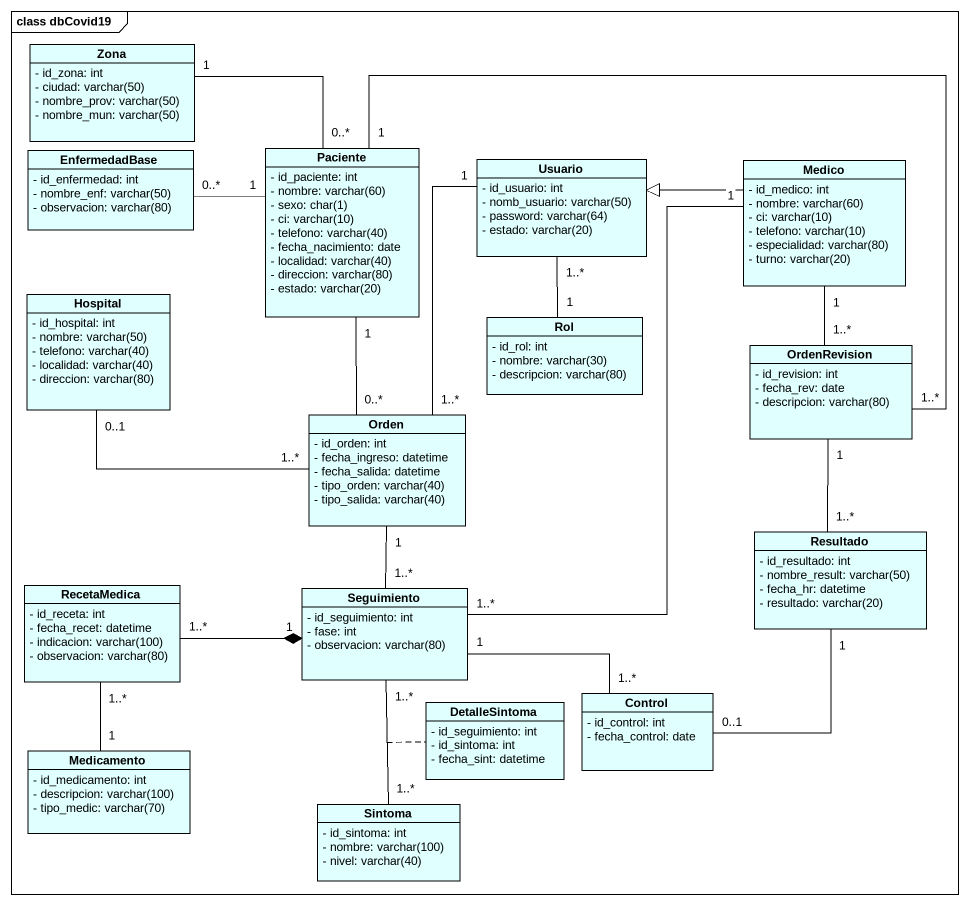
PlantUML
@startuml
mainframe class dbCovid19
hide circle
hide empty members
skinparam classAttributeIconSize 0
class Zona #E0FFFF {
  - id_zona: int
  {field} - ciudad: varchar(50)
  {field} - nombre_prov: varchar(50)
  {field} - nombre_mun: varchar(50)
}
class EnfermedadBase #E0FFFF {
  - id_enfermedad: int
  {field} - nombre_enf: varchar(50)
  {field} - observacion: varchar(80)
}
class Paciente #E0FFFF {
  - id_paciente: int
  {field} - nombre: varchar(60)
  {field} - sexo: char(1)
  {field} - ci: varchar(10)
  {field} - telefono: varchar(40)
  - fecha_nacimiento: date
  {field} - localidad: varchar(40)
  {field} - direccion: varchar(80)
  {field} - estado: varchar(20)
}
class Usuario #E0FFFF {
  - id_usuario: int
  {field} - nomb_usuario: varchar(50)
  {field} - password: varchar(64)
  {field} - estado: varchar(20)
}
class Medico #E0FFFF {
  - id_medico: int
  {field} - nombre: varchar(60)
  {field} - ci: varchar(10)
  {field} - telefono: varchar(10)
  {field} - especialidad: varchar(80)
  {field} - turno: varchar(20)
}
class Hospital #E0FFFF {
  - id_hospital: int
  {field} - nombre: varchar(50)
  {field} - telefono: varchar(40)
  {field} - localidad: varchar(40)
  {field} - direccion: varchar(80)
}
class Rol #E0FFFF {
  - id_rol: int
  {field} - nombre: varchar(30)
  {field} - descripcion: varchar(80)
}
class OrdenRevision #E0FFFF {
  - id_revision: int
  - fecha_rev: date
  {field} - descripcion: varchar(80)
}
class Orden #E0FFFF {
  - id_orden: int
  - fecha_ingreso: datetime
  - fecha_salida: datetime
  {field} - tipo_orden: varchar(40)
  {field} - tipo_salida: varchar(40)
}
class Resultado #E0FFFF {
  - id_resultado: int
  {field} - nombre_result: varchar(50)
  - fecha_hr: datetime
  {field} - resultado: varchar(20)
}
class RecetaMedica #E0FFFF {
  - id_receta: int
  - fecha_recet: datetime
  {field} - indicacion: varchar(100)
  {field} - observacion: varchar(80)
}
class Seguimiento #E0FFFF {
  - id_seguimiento: int
  - fase: int
  {field} - observacion: varchar(80)
}
class "Control" as Control_ #E0FFFF {
  - id_control: int
  - fecha_control: date
}
class DetalleSintoma #E0FFFF {
  - id_seguimiento: int
  - id_sintoma: int
  - fecha_sint: datetime
}
class Medicamento #E0FFFF {
  - id_medicamento: int
  {field} - descripcion: varchar(100)
  {field} - tipo_medic: varchar(70)
}
class Sintoma #E0FFFF {
  - id_sintoma: int
  {field} - nombre: varchar(100)
  {field} - nivel: varchar(40)
}
Zona "1" -- "0..*" Paciente
EnfermedadBase "0..*" -right- "1" Paciente
Paciente "1" -right- "1..*" OrdenRevision
Paciente "1" -- "0..*" Orden
Usuario "1" -- "1..*" Orden
Medico -left-|> Usuario
Medico "1" -- "1..*" OrdenRevision
Medico "1" -- "1..*" Seguimiento
Hospital "0..1" -right- "1..*" Orden
Rol "1" -up- "1..*" Usuario
OrdenRevision "1" -- "1..*" Resultado
Orden "1" -- "1..*" Seguimiento
Resultado "1" -- "0..1" Control_
RecetaMedica "1..*" -right-* "1" Seguimiento
RecetaMedica "1..*" -- "1" Medicamento
Seguimiento "1" -right- "1..*" Control_
Seguimiento "1..*" -- "1..*" Sintoma
(Seguimiento, Sintoma) .. DetalleSintoma
@enduml
